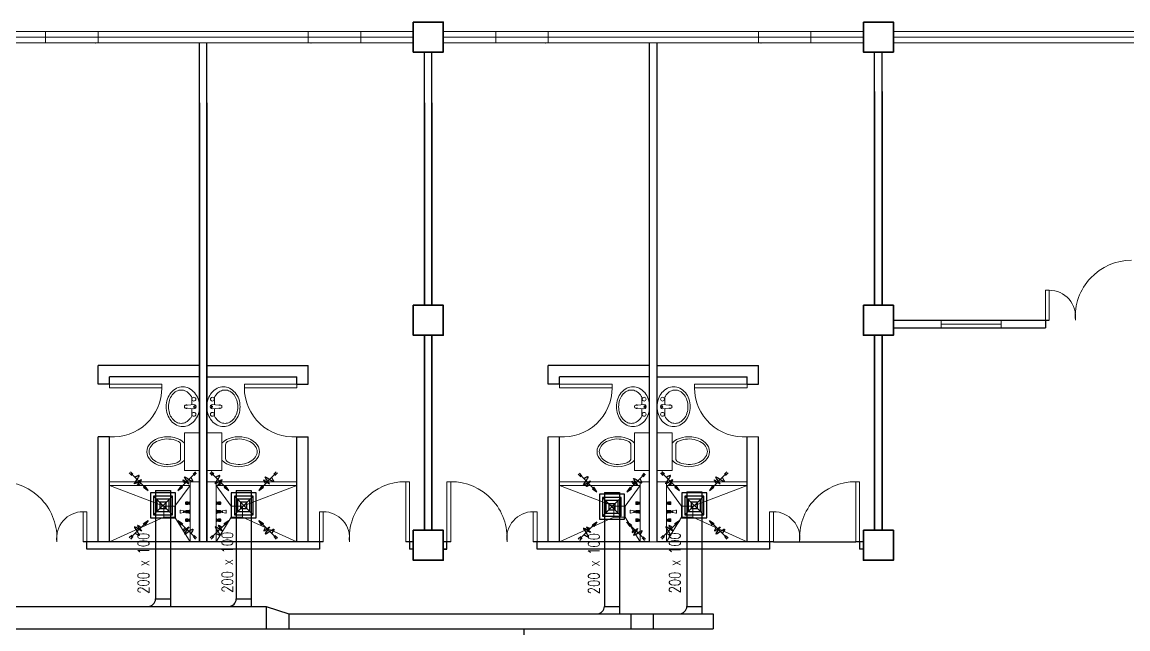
# Model space of a CAD drawing. Header units: millimetres. Extents: x 3 to 434, y 1 to 233.
# Drawn here: x 30.13 to 44.87, y 48.6 to 56.69 of the extents above; entities that cross this region are included whole.
import ezdxf

# ---------------------------------------------------------------- set-up
doc = ezdxf.new("R2010")
doc.units = ezdxf.units.MM
doc.header["$MEASUREMENT"] = 0
for name, color, linetype in [('AIR', 7, 'Continuous'), ('AIR-00', 8, 'Continuous'), ('AIR-03', 30, 'Continuous'), ('ducting label', 7, 'Continuous'), ('exhaust', 1, 'Continuous')]:
    doc.layers.add(name, color=color, linetype=linetype)
doc.styles.add('Arch-Dim', font='simplex.shx', dxfattribs={"width": 0.75})

# ---------------------------------------------------------------- blocks, each defined once
blk = doc.blocks.new('GRILL-C-IN')
at = {"layer": 'AIR-00', "ltscale": 3}
for p, q in [((-0.601, 0.623), (-0.651, 0.674)), ((0.601, 0.623), (0.651, 0.674)), ((-0.623, 0.601), (-0.674, 0.651)), ((-0.637, 0.637), (-0.3, 0.3)), ((0.637, 0.637), (0.3, 0.3)), ((0.623, 0.601), (0.674, 0.651)), ((-0.637, -0.637), (-0.3, -0.3)), ((0.637, -0.637), (0.3, -0.3)), ((-0.623, -0.601), (-0.674, -0.651)), ((-0.601, -0.623), (-0.651, -0.674)), ((0.601, -0.623), (0.651, -0.674)), ((0.623, -0.601), (0.674, -0.651))]:
    blk.add_line(p, q, dxfattribs=at)
at = {"layer": 'AIR-00', "color": 50}
for p, q in [((-0.188, 0.187), (0.187, -0.188)), ((0.187, 0.187), (-0.188, -0.188))]:
    blk.add_line(p, q, dxfattribs=at)
at = {"layer": 'AIR-00', "ltscale": 3}
for points in [[(-0.362, 0.393), (-0.393, 0.362), (-0.3, 0.3)], [(0.393, 0.362), (0.362, 0.393), (0.3, 0.3)], [(-0.362, -0.393), (-0.393, -0.362), (-0.3, -0.3)], [(0.393, -0.362), (0.362, -0.393), (0.3, -0.3)]]:
    blk.add_lwpolyline(points, close=True, dxfattribs=at)
at = {"layer": 'AIR-00', "color": 50}
for points in [[(-0.188, -0.188), (0.187, -0.188), (0.187, 0.187), (-0.188, 0.187)], [(-0.125, -0.125), (0.125, -0.125), (0.125, 0.125), (-0.125, 0.125)], [(-0.062, -0.062), (0.062, -0.062), (0.062, 0.062), (-0.062, 0.062)]]:
    blk.add_lwpolyline(points, close=True, dxfattribs=at)
at = {"layer": 'AIR-00', "ltscale": 3}
for points in [[(-0.441, 0.441), (-0.512, 0.404), (-0.432, 0.514), (-0.568, 0.43), (-0.477, 0.6), (-0.561, 0.561)], [(0.441, 0.441), (0.404, 0.512), (0.514, 0.432), (0.43, 0.568), (0.6, 0.477), (0.561, 0.561)], [(-0.441, -0.441), (-0.512, -0.404), (-0.432, -0.514), (-0.568, -0.43), (-0.477, -0.6), (-0.561, -0.561)], [(0.441, -0.441), (0.404, -0.512), (0.514, -0.432), (0.43, -0.568), (0.6, -0.477), (0.561, -0.561)]]:
    blk.add_spline(points, degree=3, dxfattribs=at)
for points in [[(-0.3, 0.3), (-0.362, 0.393), (-0.393, 0.362)], [(0.3, 0.3), (0.393, 0.362), (0.362, 0.393)], [(-0.3, -0.3), (-0.362, -0.393), (-0.393, -0.362)], [(0.3, -0.3), (0.393, -0.362), (0.362, -0.393)]]:
    blk.add_solid(points, dxfattribs=at)
at = {"layer": 'AIR-03', "color": 6}
blk.add_lwpolyline([(-0.25, -0.25), (0.25, -0.25), (0.25, 0.25), (-0.25, 0.25)], close=True, dxfattribs=at)

msp = doc.modelspace()

# ---------------------------------------------------------------- linework, layer by layer
at = {"color": 8, "linetype": 'ByBlock', "lineweight": 9}
for p, q in [((30.507, 56.563), (29.745, 56.563)), ((31.145, 56.488), (29.745, 56.488)), ((30.445, 56.563), (30.445, 56.413)), ((30.507, 56.563), (31.707, 56.563)), ((31.145, 56.413), (31.145, 56.563)), ((31.145, 56.488), (33.945, 56.488)), ((31.707, 56.563), (32.47, 56.563)), ((32.62, 56.563), (32.47, 56.563)), ((33.382, 56.563), (32.62, 56.563)), ((34.582, 56.563), (33.382, 56.563)), ((33.945, 56.563), (33.945, 56.413)), ((35.345, 56.488), (33.945, 56.488)), ((34.582, 56.563), (35.345, 56.563)), ((34.645, 56.563), (34.645, 56.413)), ((35.745, 56.563), (35.745, 56.563)), ((36.507, 56.563), (35.745, 56.563)), ((37.145, 56.488), (35.745, 56.488)), ((36.445, 56.563), (36.445, 56.413)), ((36.507, 56.563), (37.707, 56.563)), ((37.145, 56.413), (37.145, 56.563)), ((37.145, 56.488), (39.945, 56.488)), ((37.707, 56.563), (38.62, 56.563)), ((39.382, 56.563), (38.62, 56.563)), ((40.582, 56.563), (39.382, 56.563)), ((39.945, 56.563), (39.945, 56.413)), ((41.345, 56.488), (39.945, 56.488)), ((40.582, 56.563), (41.345, 56.563)), ((40.645, 56.563), (40.645, 56.413)), ((41.745, 56.563), (45.07, 56.563)), ((41.745, 56.563), (41.745, 56.563)), ((45.07, 56.49), (41.745, 56.49)), ((35.345, 56.413), (29.745, 56.413)), ((30.507, 56.413), (30.82, 56.413)), ((30.97, 56.413), (31.707, 56.413)), ((31.707, 56.413), (32.47, 56.413)), ((33.382, 56.413), (32.62, 56.413)), ((34.582, 56.413), (33.382, 56.413)), ((34.582, 56.413), (35.345, 56.413)), ((36.507, 56.413), (35.745, 56.413)), ((36.507, 56.413), (37.707, 56.413)), ((37.707, 56.413), (38.62, 56.413)), ((39.382, 56.413), (38.62, 56.413)), ((40.582, 56.413), (39.382, 56.413)), ((40.582, 56.413), (41.345, 56.413)), ((41.745, 56.413), (45.07, 56.413)), ((43.845, 56.413), (43.995, 56.413)), ((38.495, 55.613), (38.495, 49.763)), ((38.595, 55.613), (38.595, 49.763)), ((42.782, 52.715), (42.382, 52.715)), ((42.382, 52.715), (42.382, 52.615)), ((43.182, 52.665), (42.382, 52.665)), ((42.382, 52.615), (43.182, 52.615)), ((43.182, 52.615), (43.182, 52.715)), ((32.495, 52.148), (32.495, 50.198)), ((38.495, 52.148), (38.495, 50.198)), ((32.37, 49.763), (32.37, 50.563)), ((32.72, 49.763), (32.72, 50.563)), ((38.37, 49.763), (38.37, 50.563)), ((38.72, 49.763), (38.72, 50.563)), ((32.37, 49.763), (31.295, 49.763)), ((38.37, 49.763), (37.295, 49.763)), ((38.595, 49.763), (38.495, 49.763))]:
    msp.add_line(p, q, dxfattribs=at)
at = {"color": 8, "linetype": 'ByBlock', "lineweight": 25}
for p, q in [((32.495, 49.763), (32.495, 56.413)), ((32.595, 49.763), (32.595, 56.413)), ((38.495, 49.763), (38.495, 56.413)), ((38.595, 49.763), (38.595, 56.413)), ((35.495, 52.915), (35.495, 56.29)), ((35.595, 52.915), (35.595, 56.29)), ((41.495, 52.915), (41.495, 56.29)), ((41.595, 52.915), (41.595, 56.29)), ((41.495, 55.765), (41.495, 52.915)), ((41.595, 55.765), (41.595, 52.915)), ((32.495, 55.613), (32.495, 49.763)), ((32.595, 55.613), (32.595, 49.763)), ((35.495, 55.613), (35.495, 52.915)), ((35.595, 55.613), (35.595, 52.915)), ((41.745, 52.715), (43.82, 52.715)), ((41.745, 52.615), (43.77, 52.615)), ((43.77, 52.715), (43.77, 52.615)), ((35.495, 52.515), (35.495, 49.915)), ((35.495, 49.915), (35.495, 52.515)), ((35.595, 52.515), (35.595, 49.915)), ((35.595, 49.915), (35.595, 52.515)), ((41.495, 52.515), (41.495, 49.915)), ((41.495, 49.915), (41.495, 52.515)), ((41.595, 52.515), (41.595, 49.915)), ((41.595, 49.915), (41.595, 52.515)), ((32.495, 49.763), (30.945, 49.763)), ((30.995, 49.663), (30.995, 49.763)), ((32.595, 49.763), (32.495, 49.763)), ((34.145, 49.763), (32.595, 49.763)), ((34.095, 49.763), (34.095, 49.663)), ((35.345, 49.763), (35.245, 49.763)), ((35.295, 49.763), (35.295, 49.663)), ((35.845, 49.763), (35.745, 49.763)), ((35.795, 49.663), (35.795, 49.763)), ((38.495, 49.763), (36.945, 49.763)), ((36.995, 49.663), (36.995, 49.763)), ((40.145, 49.763), (38.595, 49.763)), ((40.095, 49.763), (40.095, 49.663)), ((41.345, 49.763), (41.245, 49.763)), ((41.295, 49.763), (41.295, 49.663)), ((34.095, 49.663), (30.995, 49.663)), ((35.345, 49.663), (35.295, 49.663)), ((35.795, 49.663), (35.745, 49.663)), ((35.745, 49.663), (35.795, 49.663)), ((40.095, 49.663), (36.995, 49.663)), ((41.345, 49.663), (41.295, 49.663))]:
    msp.add_line(p, q, dxfattribs=at)
at = {"color": 8, "linetype": 'ByBlock', "lineweight": 25, "ltscale": 0.3}
for p, q in [((31.145, 51.863), (31.145, 52.113)), ((32.495, 52.113), (31.145, 52.113)), ((32.595, 52.113), (33.945, 52.113)), ((33.945, 51.863), (33.945, 52.113)), ((37.145, 51.863), (37.145, 52.113)), ((38.495, 52.113), (37.145, 52.113)), ((38.595, 52.113), (39.945, 52.113)), ((39.945, 51.863), (39.945, 52.113)), ((31.295, 51.863), (31.295, 51.963)), ((32.495, 51.963), (31.295, 51.963)), ((32.595, 51.963), (33.795, 51.963)), ((33.795, 51.863), (33.795, 51.963)), ((37.295, 51.863), (37.295, 51.963)), ((38.495, 51.963), (37.295, 51.963)), ((38.595, 51.963), (39.795, 51.963)), ((39.795, 51.863), (39.795, 51.963)), ((31.295, 51.863), (31.145, 51.863)), ((33.795, 51.863), (33.945, 51.863)), ((37.295, 51.863), (37.145, 51.863)), ((39.795, 51.863), (39.945, 51.863)), ((31.145, 49.763), (31.145, 51.163)), ((31.295, 51.163), (31.145, 51.163)), ((31.295, 49.763), (31.295, 51.163)), ((33.795, 49.763), (33.795, 51.163)), ((33.795, 51.163), (33.945, 51.163)), ((33.945, 49.763), (33.945, 51.163)), ((37.145, 49.763), (37.145, 51.163)), ((37.295, 49.763), (37.295, 51.163)), ((39.795, 49.763), (39.795, 51.163)), ((39.945, 49.763), (39.945, 51.163))]:
    msp.add_line(p, q, dxfattribs=at)
at = {"color": 8, "lineweight": 9}
for p, q in [((32.297, 51.577), (32.419, 51.59)), ((32.793, 51.577), (32.671, 51.59)), ((38.297, 51.577), (38.419, 51.59)), ((38.793, 51.577), (38.671, 51.59)), ((32.297, 51.548), (32.419, 51.535)), ((32.793, 51.548), (32.671, 51.535)), ((38.297, 51.548), (38.419, 51.535)), ((38.793, 51.548), (38.671, 51.535)), ((32.295, 51.213), (32.495, 51.213)), ((32.295, 50.713), (32.295, 51.213)), ((32.495, 51.213), (32.495, 50.713)), ((32.795, 51.213), (32.595, 51.213)), ((32.595, 51.213), (32.595, 50.713)), ((32.795, 50.713), (32.795, 51.213)), ((38.295, 51.213), (38.495, 51.213)), ((38.295, 50.713), (38.295, 51.213)), ((38.495, 51.213), (38.495, 50.713)), ((38.795, 51.213), (38.595, 51.213)), ((38.595, 51.213), (38.595, 50.713)), ((38.795, 50.713), (38.795, 51.213)), ((32.245, 50.872), (32.245, 51.053)), ((32.845, 50.872), (32.845, 51.053)), ((38.245, 50.872), (38.245, 51.053)), ((38.845, 50.872), (38.845, 51.053)), ((32.495, 50.713), (32.295, 50.713)), ((32.595, 50.713), (32.795, 50.713)), ((38.495, 50.713), (38.295, 50.713)), ((38.595, 50.713), (38.795, 50.713)), ((32.311, 50.289), (32.313, 50.289)), ((32.311, 50.263), (32.311, 50.289)), ((32.311, 50.263), (32.313, 50.263)), ((32.313, 50.289), (32.315, 50.293)), ((32.313, 50.263), (32.313, 50.289)), ((32.313, 50.263), (32.315, 50.26)), ((32.315, 50.293), (32.337, 50.293)), ((32.315, 50.26), (32.315, 50.293)), ((32.315, 50.26), (32.337, 50.26)), ((32.323, 50.289), (32.336, 50.289)), ((32.323, 50.282), (32.335, 50.282)), ((32.323, 50.27), (32.335, 50.27)), ((32.323, 50.263), (32.336, 50.263)), ((32.337, 50.293), (32.341, 50.291)), ((32.337, 50.289), (32.337, 50.282)), ((32.337, 50.263), (32.337, 50.27)), ((32.337, 50.26), (32.341, 50.262)), ((32.342, 50.29), (32.348, 50.29)), ((32.342, 50.262), (32.348, 50.262)), ((32.348, 50.262), (32.348, 50.29)), ((32.348, 50.29), (32.351, 50.29)), ((32.348, 50.262), (32.351, 50.263)), ((32.351, 50.263), (32.351, 50.29)), ((32.362, 50.288), (32.351, 50.288)), ((32.362, 50.265), (32.351, 50.265)), ((32.369, 50.293), (32.362, 50.29)), ((32.362, 50.263), (32.362, 50.29)), ((32.369, 50.259), (32.362, 50.263)), ((32.369, 50.293), (32.37, 50.293)), ((32.369, 50.259), (32.369, 50.293)), ((32.369, 50.259), (32.37, 50.259)), ((32.37, 50.259), (32.37, 50.293)), ((32.721, 50.293), (32.72, 50.293)), ((32.72, 50.259), (32.72, 50.293)), ((32.721, 50.259), (32.72, 50.259)), ((32.721, 50.293), (32.727, 50.29)), ((32.721, 50.259), (32.721, 50.293)), ((32.721, 50.259), (32.727, 50.263)), ((32.727, 50.263), (32.727, 50.29)), ((32.727, 50.288), (32.739, 50.288)), ((32.727, 50.265), (32.739, 50.265)), ((32.739, 50.263), (32.739, 50.29)), ((32.741, 50.29), (32.739, 50.29)), ((32.741, 50.262), (32.739, 50.263)), ((32.747, 50.29), (32.741, 50.29)), ((32.741, 50.262), (32.741, 50.29)), ((32.747, 50.262), (32.741, 50.262)), ((32.753, 50.293), (32.749, 50.291)), ((32.753, 50.26), (32.749, 50.262)), ((32.775, 50.293), (32.753, 50.293)), ((32.753, 50.289), (32.753, 50.282)), ((32.753, 50.263), (32.753, 50.27)), ((32.775, 50.26), (32.753, 50.26)), ((32.766, 50.289), (32.754, 50.289)), ((32.767, 50.282), (32.754, 50.282)), ((32.767, 50.27), (32.754, 50.27)), ((32.766, 50.263), (32.754, 50.263)), ((32.777, 50.289), (32.775, 50.293)), ((32.775, 50.26), (32.775, 50.293)), ((32.777, 50.263), (32.775, 50.26)), ((32.779, 50.289), (32.777, 50.289)), ((32.777, 50.263), (32.777, 50.289)), ((32.779, 50.263), (32.777, 50.263)), ((32.779, 50.263), (32.779, 50.289)), ((38.311, 50.289), (38.313, 50.289)), ((38.311, 50.263), (38.311, 50.289)), ((38.311, 50.263), (38.313, 50.263)), ((38.313, 50.289), (38.315, 50.293)), ((38.313, 50.263), (38.313, 50.289)), ((38.313, 50.263), (38.315, 50.26)), ((38.315, 50.293), (38.337, 50.293)), ((38.315, 50.26), (38.315, 50.293)), ((38.315, 50.26), (38.337, 50.26)), ((38.323, 50.289), (38.336, 50.289)), ((38.323, 50.282), (38.335, 50.282)), ((38.323, 50.27), (38.335, 50.27)), ((38.323, 50.263), (38.336, 50.263)), ((38.337, 50.293), (38.341, 50.291)), ((38.337, 50.289), (38.337, 50.282)), ((38.337, 50.263), (38.337, 50.27)), ((38.337, 50.26), (38.341, 50.262)), ((38.342, 50.29), (38.348, 50.29)), ((38.342, 50.262), (38.348, 50.262)), ((38.348, 50.262), (38.348, 50.29)), ((38.348, 50.29), (38.351, 50.29)), ((38.348, 50.262), (38.351, 50.263)), ((38.351, 50.263), (38.351, 50.29)), ((38.362, 50.288), (38.351, 50.288)), ((38.362, 50.265), (38.351, 50.265)), ((38.369, 50.293), (38.362, 50.29)), ((38.362, 50.263), (38.362, 50.29)), ((38.369, 50.259), (38.362, 50.263)), ((38.369, 50.293), (38.37, 50.293)), ((38.369, 50.259), (38.369, 50.293)), ((38.369, 50.259), (38.37, 50.259)), ((38.37, 50.259), (38.37, 50.293)), ((38.721, 50.293), (38.72, 50.293)), ((38.72, 50.259), (38.72, 50.293)), ((38.721, 50.259), (38.72, 50.259)), ((38.721, 50.293), (38.727, 50.29)), ((38.721, 50.259), (38.721, 50.293)), ((38.721, 50.259), (38.727, 50.263)), ((38.727, 50.263), (38.727, 50.29)), ((38.727, 50.288), (38.739, 50.288)), ((38.727, 50.265), (38.739, 50.265)), ((38.739, 50.263), (38.739, 50.29)), ((38.741, 50.29), (38.739, 50.29)), ((38.741, 50.262), (38.739, 50.263)), ((38.747, 50.29), (38.741, 50.29)), ((38.741, 50.262), (38.741, 50.29)), ((38.747, 50.262), (38.741, 50.262)), ((38.753, 50.293), (38.749, 50.291)), ((38.753, 50.26), (38.749, 50.262)), ((38.775, 50.293), (38.753, 50.293)), ((38.753, 50.289), (38.753, 50.282)), ((38.753, 50.263), (38.753, 50.27)), ((38.775, 50.26), (38.753, 50.26)), ((38.766, 50.289), (38.754, 50.289)), ((38.766, 50.282), (38.754, 50.282)), ((38.766, 50.27), (38.754, 50.27)), ((38.766, 50.263), (38.754, 50.263)), ((38.777, 50.289), (38.775, 50.293)), ((38.775, 50.26), (38.775, 50.293)), ((38.777, 50.263), (38.775, 50.26)), ((38.779, 50.289), (38.777, 50.289)), ((38.777, 50.263), (38.777, 50.289)), ((38.779, 50.263), (38.777, 50.263)), ((38.779, 50.263), (38.779, 50.289)), ((32.238, 50.182), (32.238, 50.143)), ((32.285, 50.175), (32.243, 50.183)), ((32.285, 50.15), (32.243, 50.142)), ((32.285, 50.15), (32.285, 50.175)), ((32.285, 50.175), (32.292, 50.175)), ((32.285, 50.15), (32.285, 50.175)), ((32.292, 50.15), (32.285, 50.15)), ((32.292, 50.175), (32.292, 50.15)), ((32.354, 50.17), (32.292, 50.17)), ((32.292, 50.155), (32.354, 50.155)), ((32.311, 50.17), (32.311, 50.176)), ((32.311, 50.176), (32.313, 50.176)), ((32.311, 50.15), (32.311, 50.155)), ((32.311, 50.15), (32.313, 50.15)), ((32.313, 50.176), (32.315, 50.179)), ((32.313, 50.17), (32.313, 50.176)), ((32.313, 50.15), (32.313, 50.155)), ((32.313, 50.15), (32.315, 50.146)), ((32.315, 50.17), (32.315, 50.179)), ((32.315, 50.179), (32.337, 50.179)), ((32.315, 50.146), (32.315, 50.155)), ((32.315, 50.146), (32.337, 50.146)), ((32.323, 50.176), (32.336, 50.176)), ((32.323, 50.15), (32.336, 50.15)), ((32.337, 50.179), (32.341, 50.177)), ((32.337, 50.176), (32.337, 50.17)), ((32.337, 50.149), (32.337, 50.155)), ((32.337, 50.146), (32.341, 50.148)), ((32.342, 50.177), (32.348, 50.177)), ((32.342, 50.149), (32.348, 50.149)), ((32.348, 50.17), (32.348, 50.177)), ((32.348, 50.177), (32.351, 50.176)), ((32.348, 50.149), (32.348, 50.155)), ((32.348, 50.149), (32.351, 50.149)), ((32.351, 50.17), (32.351, 50.176)), ((32.354, 50.174), (32.351, 50.174)), ((32.351, 50.149), (32.351, 50.155)), ((32.354, 50.151), (32.351, 50.151)), ((32.354, 50.18), (32.354, 50.145)), ((32.364, 50.18), (32.354, 50.18)), ((32.354, 50.155), (32.354, 50.17)), ((32.354, 50.145), (32.364, 50.145)), ((32.37, 50.192), (32.364, 50.18)), ((32.364, 50.18), (32.364, 50.145)), ((32.364, 50.145), (32.364, 50.18)), ((32.364, 50.145), (32.37, 50.134)), ((32.37, 50.134), (32.37, 50.192)), ((32.72, 50.192), (32.726, 50.18)), ((32.72, 50.134), (32.72, 50.192)), ((32.726, 50.145), (32.72, 50.134)), ((32.726, 50.18), (32.726, 50.145)), ((32.726, 50.145), (32.726, 50.18)), ((32.726, 50.18), (32.735, 50.18)), ((32.735, 50.145), (32.726, 50.145)), ((32.735, 50.18), (32.735, 50.145)), ((32.735, 50.174), (32.739, 50.174)), ((32.735, 50.17), (32.798, 50.17)), ((32.735, 50.155), (32.735, 50.17)), ((32.798, 50.155), (32.735, 50.155)), ((32.735, 50.151), (32.739, 50.151)), ((32.741, 50.177), (32.739, 50.176)), ((32.739, 50.17), (32.739, 50.176)), ((32.739, 50.149), (32.739, 50.155)), ((32.741, 50.149), (32.739, 50.149)), ((32.741, 50.17), (32.741, 50.177)), ((32.747, 50.177), (32.741, 50.177)), ((32.741, 50.149), (32.741, 50.155)), ((32.747, 50.149), (32.741, 50.149)), ((32.753, 50.179), (32.749, 50.177)), ((32.753, 50.146), (32.749, 50.148)), ((32.775, 50.179), (32.753, 50.179)), ((32.753, 50.176), (32.753, 50.17)), ((32.753, 50.149), (32.753, 50.155)), ((32.775, 50.146), (32.753, 50.146)), ((32.766, 50.176), (32.754, 50.176)), ((32.766, 50.15), (32.754, 50.15)), ((32.775, 50.17), (32.775, 50.179)), ((32.777, 50.176), (32.775, 50.179)), ((32.775, 50.146), (32.775, 50.155)), ((32.777, 50.15), (32.775, 50.146)), ((32.777, 50.17), (32.777, 50.176)), ((32.779, 50.176), (32.777, 50.176)), ((32.777, 50.15), (32.777, 50.155)), ((32.779, 50.15), (32.777, 50.15)), ((32.779, 50.17), (32.779, 50.176)), ((32.779, 50.15), (32.779, 50.155)), ((32.805, 50.175), (32.798, 50.175)), ((32.798, 50.175), (32.798, 50.15)), ((32.798, 50.15), (32.805, 50.15)), ((32.805, 50.175), (32.847, 50.183)), ((32.805, 50.15), (32.805, 50.175)), ((32.805, 50.15), (32.805, 50.175)), ((32.805, 50.15), (32.847, 50.142)), ((32.852, 50.182), (32.852, 50.143)), ((38.238, 50.182), (38.238, 50.143)), ((38.285, 50.175), (38.243, 50.183)), ((38.285, 50.15), (38.243, 50.142)), ((38.285, 50.15), (38.285, 50.175)), ((38.285, 50.175), (38.292, 50.175)), ((38.285, 50.15), (38.285, 50.175)), ((38.292, 50.15), (38.285, 50.15)), ((38.292, 50.175), (38.292, 50.15)), ((38.354, 50.17), (38.292, 50.17)), ((38.292, 50.155), (38.354, 50.155)), ((38.311, 50.17), (38.311, 50.176)), ((38.311, 50.176), (38.313, 50.176)), ((38.311, 50.15), (38.311, 50.155)), ((38.311, 50.15), (38.313, 50.15)), ((38.313, 50.176), (38.315, 50.179)), ((38.313, 50.17), (38.313, 50.176)), ((38.313, 50.15), (38.313, 50.155)), ((38.313, 50.15), (38.315, 50.146)), ((38.315, 50.17), (38.315, 50.179)), ((38.315, 50.179), (38.337, 50.179)), ((38.315, 50.146), (38.315, 50.155)), ((38.315, 50.146), (38.337, 50.146)), ((38.323, 50.176), (38.336, 50.176)), ((38.323, 50.15), (38.336, 50.15)), ((38.337, 50.179), (38.341, 50.177)), ((38.337, 50.176), (38.337, 50.17)), ((38.337, 50.149), (38.337, 50.155)), ((38.337, 50.146), (38.341, 50.148)), ((38.342, 50.177), (38.348, 50.177)), ((38.342, 50.149), (38.348, 50.149)), ((38.348, 50.17), (38.348, 50.177)), ((38.348, 50.177), (38.351, 50.176)), ((38.348, 50.149), (38.348, 50.155)), ((38.348, 50.149), (38.351, 50.149)), ((38.351, 50.17), (38.351, 50.176)), ((38.354, 50.174), (38.351, 50.174)), ((38.351, 50.149), (38.351, 50.155)), ((38.354, 50.151), (38.351, 50.151)), ((38.354, 50.18), (38.354, 50.145)), ((38.364, 50.18), (38.354, 50.18)), ((38.354, 50.155), (38.354, 50.17)), ((38.354, 50.145), (38.364, 50.145)), ((38.37, 50.192), (38.364, 50.18)), ((38.364, 50.18), (38.364, 50.145)), ((38.364, 50.145), (38.364, 50.18)), ((38.364, 50.145), (38.37, 50.134)), ((38.37, 50.134), (38.37, 50.192)), ((38.72, 50.192), (38.726, 50.18)), ((38.72, 50.134), (38.72, 50.192)), ((38.726, 50.145), (38.72, 50.134)), ((38.726, 50.18), (38.726, 50.145)), ((38.726, 50.145), (38.726, 50.18)), ((38.726, 50.18), (38.735, 50.18)), ((38.735, 50.145), (38.726, 50.145)), ((38.735, 50.18), (38.735, 50.145)), ((38.735, 50.174), (38.739, 50.174)), ((38.735, 50.17), (38.798, 50.17)), ((38.735, 50.155), (38.735, 50.17)), ((38.798, 50.155), (38.735, 50.155)), ((38.735, 50.151), (38.739, 50.151)), ((38.741, 50.177), (38.739, 50.176)), ((38.739, 50.17), (38.739, 50.176)), ((38.739, 50.149), (38.739, 50.155)), ((38.741, 50.149), (38.739, 50.149)), ((38.741, 50.17), (38.741, 50.177)), ((38.747, 50.177), (38.741, 50.177)), ((38.741, 50.149), (38.741, 50.155)), ((38.747, 50.149), (38.741, 50.149)), ((38.753, 50.179), (38.749, 50.177)), ((38.753, 50.146), (38.749, 50.148)), ((38.775, 50.179), (38.753, 50.179)), ((38.753, 50.176), (38.753, 50.17)), ((38.753, 50.149), (38.753, 50.155)), ((38.775, 50.146), (38.753, 50.146)), ((38.766, 50.176), (38.754, 50.176)), ((38.766, 50.15), (38.754, 50.15)), ((38.775, 50.17), (38.775, 50.179)), ((38.777, 50.176), (38.775, 50.179)), ((38.775, 50.146), (38.775, 50.155)), ((38.777, 50.15), (38.775, 50.146)), ((38.777, 50.17), (38.777, 50.176)), ((38.779, 50.176), (38.777, 50.176)), ((38.777, 50.15), (38.777, 50.155)), ((38.779, 50.15), (38.777, 50.15)), ((38.779, 50.17), (38.779, 50.176)), ((38.779, 50.15), (38.779, 50.155)), ((38.805, 50.175), (38.798, 50.175)), ((38.798, 50.175), (38.798, 50.15)), ((38.798, 50.15), (38.805, 50.15)), ((38.805, 50.175), (38.847, 50.183)), ((38.805, 50.15), (38.805, 50.175)), ((38.805, 50.15), (38.805, 50.175)), ((38.805, 50.15), (38.847, 50.142)), ((38.852, 50.182), (38.852, 50.143)), ((32.311, 50.036), (32.311, 50.062)), ((32.311, 50.062), (32.313, 50.062)), ((32.311, 50.036), (32.313, 50.036)), ((32.313, 50.062), (32.315, 50.066)), ((32.313, 50.036), (32.313, 50.062)), ((32.313, 50.036), (32.315, 50.032)), ((32.315, 50.032), (32.315, 50.066)), ((32.315, 50.066), (32.337, 50.066)), ((32.315, 50.032), (32.337, 50.032)), ((32.323, 50.062), (32.336, 50.062)), ((32.323, 50.055), (32.335, 50.055)), ((32.323, 50.043), (32.335, 50.043)), ((32.323, 50.036), (32.336, 50.036)), ((32.337, 50.066), (32.341, 50.063)), ((32.337, 50.062), (32.337, 50.055)), ((32.337, 50.036), (32.337, 50.043)), ((32.337, 50.032), (32.341, 50.035)), ((32.342, 50.063), (32.348, 50.063)), ((32.342, 50.035), (32.348, 50.035)), ((32.348, 50.063), (32.351, 50.062)), ((32.348, 50.035), (32.348, 50.063)), ((32.348, 50.035), (32.351, 50.036)), ((32.351, 50.036), (32.351, 50.062)), ((32.362, 50.06), (32.351, 50.06)), ((32.362, 50.038), (32.351, 50.038)), ((32.369, 50.066), (32.362, 50.063)), ((32.362, 50.035), (32.362, 50.063)), ((32.369, 50.032), (32.362, 50.035)), ((32.369, 50.032), (32.369, 50.066)), ((32.369, 50.066), (32.37, 50.066)), ((32.369, 50.032), (32.37, 50.032)), ((32.37, 50.032), (32.37, 50.066)), ((32.72, 50.032), (32.72, 50.066)), ((32.721, 50.066), (32.72, 50.066)), ((32.721, 50.032), (32.72, 50.032)), ((32.721, 50.032), (32.721, 50.066)), ((32.721, 50.066), (32.727, 50.063)), ((32.721, 50.032), (32.727, 50.035)), ((32.727, 50.035), (32.727, 50.063)), ((32.727, 50.06), (32.739, 50.06)), ((32.727, 50.038), (32.739, 50.038)), ((32.741, 50.063), (32.739, 50.062)), ((32.739, 50.036), (32.739, 50.062)), ((32.741, 50.035), (32.739, 50.036)), ((32.741, 50.035), (32.741, 50.063)), ((32.747, 50.063), (32.741, 50.063)), ((32.747, 50.035), (32.741, 50.035)), ((32.753, 50.066), (32.749, 50.063)), ((32.753, 50.032), (32.749, 50.035)), ((32.775, 50.066), (32.753, 50.066)), ((32.753, 50.062), (32.753, 50.055)), ((32.753, 50.036), (32.753, 50.043)), ((32.775, 50.032), (32.753, 50.032)), ((32.766, 50.062), (32.754, 50.062)), ((32.766, 50.055), (32.754, 50.055)), ((32.766, 50.043), (32.754, 50.043)), ((32.766, 50.036), (32.754, 50.036)), ((32.775, 50.032), (32.775, 50.066)), ((32.777, 50.062), (32.775, 50.066)), ((32.777, 50.036), (32.775, 50.032)), ((32.777, 50.036), (32.777, 50.062)), ((32.779, 50.062), (32.777, 50.062)), ((32.779, 50.036), (32.777, 50.036)), ((32.779, 50.036), (32.779, 50.062)), ((38.311, 50.036), (38.311, 50.062)), ((38.311, 50.062), (38.313, 50.062)), ((38.311, 50.036), (38.313, 50.036)), ((38.313, 50.062), (38.315, 50.066)), ((38.313, 50.036), (38.313, 50.062)), ((38.313, 50.036), (38.315, 50.032)), ((38.315, 50.032), (38.315, 50.066)), ((38.315, 50.066), (38.337, 50.066)), ((38.315, 50.032), (38.337, 50.032)), ((38.323, 50.062), (38.336, 50.062)), ((38.323, 50.055), (38.335, 50.055)), ((38.323, 50.043), (38.335, 50.043)), ((38.323, 50.036), (38.336, 50.036)), ((38.337, 50.066), (38.341, 50.063)), ((38.337, 50.062), (38.337, 50.055)), ((38.337, 50.036), (38.337, 50.043)), ((38.337, 50.032), (38.341, 50.035)), ((38.342, 50.063), (38.348, 50.063)), ((38.342, 50.035), (38.348, 50.035)), ((38.348, 50.063), (38.351, 50.062)), ((38.348, 50.035), (38.348, 50.063)), ((38.348, 50.035), (38.351, 50.036)), ((38.351, 50.036), (38.351, 50.062)), ((38.362, 50.06), (38.351, 50.06)), ((38.362, 50.038), (38.351, 50.038)), ((38.369, 50.066), (38.362, 50.063)), ((38.362, 50.035), (38.362, 50.063)), ((38.369, 50.032), (38.362, 50.035)), ((38.369, 50.032), (38.369, 50.066)), ((38.369, 50.066), (38.37, 50.066)), ((38.369, 50.032), (38.37, 50.032)), ((38.37, 50.032), (38.37, 50.066)), ((38.72, 50.032), (38.72, 50.066)), ((38.721, 50.066), (38.72, 50.066)), ((38.721, 50.032), (38.72, 50.032)), ((38.721, 50.032), (38.721, 50.066)), ((38.721, 50.066), (38.727, 50.063)), ((38.721, 50.032), (38.727, 50.035)), ((38.727, 50.035), (38.727, 50.063)), ((38.727, 50.06), (38.739, 50.06)), ((38.727, 50.038), (38.739, 50.038)), ((38.741, 50.063), (38.739, 50.062)), ((38.739, 50.036), (38.739, 50.062)), ((38.741, 50.035), (38.739, 50.036)), ((38.741, 50.035), (38.741, 50.063)), ((38.747, 50.063), (38.741, 50.063)), ((38.747, 50.035), (38.741, 50.035)), ((38.753, 50.066), (38.749, 50.063)), ((38.753, 50.032), (38.749, 50.035)), ((38.775, 50.066), (38.753, 50.066)), ((38.753, 50.062), (38.753, 50.055)), ((38.753, 50.036), (38.753, 50.043)), ((38.775, 50.032), (38.753, 50.032)), ((38.766, 50.062), (38.754, 50.062)), ((38.766, 50.055), (38.754, 50.055)), ((38.766, 50.043), (38.754, 50.043)), ((38.766, 50.036), (38.754, 50.036)), ((38.775, 50.032), (38.775, 50.066)), ((38.777, 50.062), (38.775, 50.066)), ((38.777, 50.036), (38.775, 50.032)), ((38.777, 50.036), (38.777, 50.062)), ((38.779, 50.062), (38.777, 50.062)), ((38.779, 50.036), (38.777, 50.036)), ((38.779, 50.036), (38.779, 50.062))]:
    msp.add_line(p, q, dxfattribs=at)
at = {"color": 8, "linetype": 'ByBlock', "lineweight": 9, "ltscale": 0.3}
for p, q in [((37.295, 51.163), (37.145, 51.163)), ((39.795, 51.163), (39.945, 51.163)), ((32.02, 50.238), (31.295, 50.513)), ((32.17, 50.238), (32.37, 50.513)), ((32.92, 50.238), (32.72, 50.513)), ((33.07, 50.238), (33.795, 50.513)), ((38.02, 50.238), (37.295, 50.513)), ((38.17, 50.238), (38.37, 50.513)), ((38.92, 50.238), (38.72, 50.513)), ((39.07, 50.238), (39.795, 50.513)), ((32.02, 50.088), (31.295, 49.763)), ((32.17, 50.088), (32.37, 49.763)), ((32.92, 50.088), (32.72, 49.763)), ((33.07, 50.088), (33.795, 49.763)), ((38.02, 50.088), (37.295, 49.763)), ((38.17, 50.088), (38.37, 49.763)), ((38.92, 50.088), (38.72, 49.763)), ((39.07, 50.088), (39.795, 49.763))]:
    msp.add_line(p, q, dxfattribs=at)
at = {"color": 8, "lineweight": 25}
msp.add_line((40.145, 49.763), (41.245, 49.763), dxfattribs=at)
at = {"color": 8, "linetype": 'ByBlock', "lineweight": 35}
for points in [[(35.345, 56.69), (35.745, 56.69), (35.745, 56.29), (35.345, 56.29)], [(41.345, 56.69), (41.745, 56.69), (41.745, 56.29), (41.345, 56.29)], [(35.345, 52.915), (35.745, 52.915), (35.745, 52.515), (35.345, 52.515)], [(41.345, 52.915), (41.745, 52.915), (41.745, 52.515), (41.345, 52.515)], [(35.345, 49.915), (35.745, 49.915), (35.745, 49.515), (35.345, 49.515)], [(41.345, 49.915), (41.745, 49.915), (41.745, 49.515), (41.345, 49.515)]]:
    msp.add_lwpolyline(points, close=True, dxfattribs=at)
at = {"color": 8, "lineweight": 13, "ltscale": 0.03}
for points in [[(43.77, 52.715), (43.82, 52.715), (43.82, 53.115), (43.77, 53.115)], [(31.295, 51.863), (31.295, 51.813), (31.995, 51.813), (31.995, 51.863)], [(33.795, 51.863), (33.795, 51.813), (33.095, 51.813), (33.095, 51.863)], [(37.295, 51.863), (37.295, 51.813), (37.995, 51.813), (37.995, 51.863)], [(39.795, 51.863), (39.795, 51.813), (39.095, 51.813), (39.095, 51.863)], [(35.245, 49.763), (35.295, 49.763), (35.295, 50.563), (35.245, 50.563)], [(35.845, 49.763), (35.795, 49.763), (35.795, 50.563), (35.845, 50.563)], [(41.245, 49.763), (41.295, 49.763), (41.295, 50.563), (41.245, 50.563)], [(30.995, 49.763), (30.945, 49.763), (30.945, 50.163), (30.995, 50.163)], [(34.095, 49.763), (34.145, 49.763), (34.145, 50.163), (34.095, 50.163)], [(36.995, 49.763), (36.945, 49.763), (36.945, 50.163), (36.995, 50.163)], [(40.095, 49.763), (40.145, 49.763), (40.145, 50.163), (40.095, 50.163)]]:
    msp.add_lwpolyline(points, close=True, dxfattribs=at)
at = {"color": 8, "lineweight": 9}
msp.add_lwpolyline([(42.382, 52.715), (43.182, 52.715), (43.182, 52.615), (42.382, 52.615)], close=True, dxfattribs=at)
for points in [[(32.274, 51.298, -0.11576), (32.191, 51.317, -0.104047), (32.118, 51.375, -0.090875), (32.07, 51.459, -0.083344), (32.053, 51.563, -0.083344), (32.07, 51.666, -0.090875), (32.118, 51.75, -0.104047), (32.191, 51.808, -0.11576), (32.274, 51.828, -0.11576), (32.356, 51.808, -0.104047), (32.43, 51.75, -0.090875), (32.478, 51.666, -0.083344), (32.495, 51.563, -0.083344), (32.478, 51.459, -0.090875), (32.43, 51.375, -0.104047), (32.356, 51.317, -0.11576)], [(32.816, 51.298, 0.11576), (32.898, 51.317, 0.104047), (32.972, 51.375, 0.090875), (33.02, 51.459, 0.083344), (33.037, 51.563, 0.083344), (33.02, 51.666, 0.090875), (32.972, 51.75, 0.104047), (32.898, 51.808, 0.11576), (32.816, 51.828, 0.11576), (32.733, 51.808, 0.104047), (32.66, 51.75, 0.090875), (32.612, 51.666, 0.083344), (32.595, 51.563, 0.083344), (32.612, 51.459, 0.090875), (32.66, 51.375, 0.104047), (32.733, 51.317, 0.11576)], [(38.274, 51.298, -0.11576), (38.191, 51.317, -0.104047), (38.118, 51.375, -0.090875), (38.07, 51.459, -0.083344), (38.053, 51.563, -0.083344), (38.07, 51.666, -0.090875), (38.118, 51.75, -0.104047), (38.191, 51.808, -0.11576), (38.274, 51.828, -0.11576), (38.356, 51.808, -0.104047), (38.43, 51.75, -0.090875), (38.478, 51.666, -0.083344), (38.495, 51.563, -0.083344), (38.478, 51.459, -0.090875), (38.43, 51.375, -0.104047), (38.356, 51.317, -0.11576)], [(38.816, 51.298, 0.11576), (38.898, 51.317, 0.104047), (38.972, 51.375, 0.090875), (39.02, 51.459, 0.083344), (39.037, 51.563, 0.083344), (39.02, 51.666, 0.090875), (38.972, 51.75, 0.104047), (38.898, 51.808, 0.11576), (38.816, 51.828, 0.11576), (38.733, 51.808, 0.104047), (38.66, 51.75, 0.090875), (38.612, 51.666, 0.083344), (38.595, 51.563, 0.083344), (38.612, 51.459, 0.090875), (38.66, 51.375, 0.104047), (38.733, 51.317, 0.11576)]]:
    msp.add_lwpolyline(points, format="xyb", close=True, dxfattribs=at)
for points in [[(32.253, 51.34, -0.124838), (32.19, 51.356, -0.105788), (32.133, 51.405, -0.086697), (32.096, 51.475, -0.076776), (32.083, 51.563, -0.076776), (32.096, 51.65, -0.086697), (32.133, 51.72, -0.105788), (32.19, 51.769, -0.124838), (32.253, 51.785, -0.124838), (32.315, 51.769, -0.105788), (32.373, 51.72, -0.040067), (32.393, 51.689), (32.393, 51.587, -0.040067)], [(32.837, 51.34, 0.124838), (32.899, 51.356, 0.105788), (32.957, 51.405, 0.086697), (32.993, 51.475, 0.076776), (33.007, 51.563, 0.076776), (32.993, 51.65, 0.086697), (32.957, 51.72, 0.105788), (32.899, 51.769, 0.124838), (32.837, 51.785, 0.124838), (32.774, 51.769, 0.105788), (32.717, 51.72, 0.040067), (32.697, 51.689), (32.697, 51.587, 0.040067)], [(38.253, 51.34, -0.124838), (38.19, 51.356, -0.105788), (38.133, 51.405, -0.086697), (38.096, 51.475, -0.076776), (38.083, 51.563, -0.076776), (38.096, 51.65, -0.086697), (38.133, 51.72, -0.105788), (38.19, 51.769, -0.124838), (38.253, 51.785, -0.124838), (38.315, 51.769, -0.105788), (38.373, 51.72, -0.040067), (38.393, 51.689), (38.393, 51.587, -0.040067)], [(38.837, 51.34, 0.124838), (38.899, 51.356, 0.105788), (38.957, 51.405, 0.086697), (38.993, 51.475, 0.076776), (39.007, 51.563, 0.076776), (38.993, 51.65, 0.086697), (38.957, 51.72, 0.105788), (38.899, 51.769, 0.124838), (38.837, 51.785, 0.124838), (38.774, 51.769, 0.105788), (38.717, 51.72, 0.040067), (38.697, 51.689), (38.697, 51.587, 0.040067)], [(32.393, 51.538), (32.393, 51.436, -0.040067), (32.373, 51.405, -0.105788), (32.315, 51.356, -0.124838), (32.253, 51.34, -0.124838)], [(32.697, 51.538), (32.697, 51.436, 0.040067), (32.717, 51.405, 0.105788), (32.774, 51.356, 0.124838), (32.837, 51.34, 0.124838)], [(38.393, 51.538), (38.393, 51.436, -0.040067), (38.373, 51.405, -0.105788), (38.315, 51.356, -0.124838), (38.253, 51.34, -0.124838)], [(38.697, 51.538), (38.697, 51.436, 0.040067), (38.717, 51.405, 0.105788), (38.774, 51.356, 0.124838), (38.837, 51.34, 0.124838)]]:
    msp.add_lwpolyline(points, format="xyb", dxfattribs=at)
at = {"color": 8, "linetype": 'ByBlock', "lineweight": 9, "ltscale": 0.3}
for points in [[(32.37, 50.513), (31.295, 50.513), (31.295, 50.563), (32.495, 50.563), (32.495, 50.563)], [(32.72, 50.513), (33.795, 50.513), (33.795, 50.563), (32.595, 50.563), (32.595, 50.563)], [(38.37, 50.513), (37.295, 50.513), (37.295, 50.563), (38.495, 50.563), (38.495, 50.563)], [(38.72, 50.513), (39.795, 50.513), (39.795, 50.563), (38.595, 50.563), (38.595, 50.563)]]:
    msp.add_lwpolyline(points, dxfattribs=at)
at = {"color": 8, "linetype": 'ByBlock', "lineweight": 9, "ltscale": 0.03}
for points in [[(32.17, 50.238), (32.17, 50.088), (32.02, 50.088), (32.02, 50.238)], [(32.92, 50.238), (32.92, 50.088), (33.07, 50.088), (33.07, 50.238)], [(38.17, 50.238), (38.17, 50.088), (38.02, 50.088), (38.02, 50.238)], [(38.92, 50.238), (38.92, 50.088), (39.07, 50.088), (39.07, 50.238)]]:
    msp.add_lwpolyline(points, close=True, dxfattribs=at)
at = {"color": 8, "lineweight": 9}
for centre, radius in [((32.422, 51.664), 0.0255), ((32.668, 51.664), 0.0255), ((38.422, 51.664), 0.0255), ((38.668, 51.664), 0.0255), ((32.422, 51.461), 0.0255), ((32.428, 51.563), 0.0095), ((32.668, 51.461), 0.0255), ((32.661, 51.563), 0.0095), ((38.422, 51.461), 0.0255), ((38.428, 51.563), 0.0095), ((38.668, 51.461), 0.0255), ((38.661, 51.563), 0.0095)]:
    msp.add_circle(centre, radius, dxfattribs=at)
at = {"color": 8, "lineweight": 13, "ltscale": 0.03}
for centre, radius, start, end in [((44.92, 52.763), 0.752, 90, 183.6952), ((43.82, 52.762), 0.353, 352.3719, 90), ((31.343, 51.813), 0.652, 265.7578, 0), ((33.747, 51.813), 0.652, 180, 274.2422), ((37.343, 51.813), 0.652, 265.7578, 0), ((39.747, 51.813), 0.652, 180, 274.2422), ((29.845, 49.811), 0.752, 356.3048, 90), ((35.245, 49.811), 0.752, 90, 183.6952), ((35.845, 49.811), 0.752, 356.3048, 90), ((41.245, 49.811), 0.752, 90, 183.6952), ((30.945, 49.81), 0.353, 90, 187.6281), ((34.145, 49.81), 0.353, 352.3719, 90), ((36.945, 49.81), 0.353, 90, 187.6281), ((40.145, 49.81), 0.353, 352.3719, 90)]:
    msp.add_arc(centre, radius, start, end, dxfattribs=at)
at = {"color": 8, "lineweight": 9}
for centre, radius, start, end in [((32.32, 51.563), 0.025, 48.7978, 143.6932), ((32.422, 51.563), 0.028, 263.7545, 96.2455), ((32.668, 51.563), 0.028, 83.7545, 276.2455), ((32.77, 51.563), 0.025, 36.3068, 131.2022), ((38.32, 51.563), 0.025, 48.7978, 143.6932), ((38.422, 51.563), 0.028, 263.7545, 96.2455), ((38.668, 51.563), 0.028, 83.7545, 276.2455), ((38.77, 51.563), 0.025, 36.3068, 131.2022), ((32.32, 51.563), 0.025, 161.3793, 198.6207), ((32.391, 51.563), 0.0948, 171.2026, 188.7974), ((32.32, 51.563), 0.025, 216.3068, 311.2022), ((32.77, 51.563), 0.025, 228.7978, 323.6932), ((32.699, 51.563), 0.0948, 351.2026, 8.7974), ((32.77, 51.563), 0.025, 341.3793, 18.6207), ((38.32, 51.563), 0.025, 161.3793, 198.6207), ((38.391, 51.563), 0.0948, 171.2026, 188.7974), ((38.32, 51.563), 0.025, 216.3068, 311.2022), ((38.77, 51.563), 0.025, 228.7978, 323.6932), ((38.699, 51.563), 0.0948, 351.2026, 8.7974), ((38.77, 51.563), 0.025, 341.3793, 18.6207), ((32.195, 51.053), 0.05, 0, 61.9916), ((32.895, 51.053), 0.05, 118.0084, 180), ((38.195, 51.053), 0.05, 0, 61.9916), ((38.895, 51.053), 0.05, 118.0084, 180), ((32.195, 50.872), 0.05, 298.1501, 0), ((32.895, 50.872), 0.05, 180, 241.8499), ((38.195, 50.872), 0.05, 298.1501, 0), ((38.895, 50.872), 0.05, 180, 241.8499)]:
    msp.add_arc(centre, radius, start, end, dxfattribs=at)
at = {"color": 8, "lineweight": 9, "extrusion": (0, 0, -1)}
for centre in [(32.07, 50.963), (38.07, 50.963)]:
    msp.add_ellipse(centre, major_axis=(0.275, 0), ratio=0.727273, start_param=0.612555, end_param=5.670631, dxfattribs=at)
at = {"color": 8, "lineweight": 9}
for centre, major_axis, ratio, start_param, end_param in [((33.02, 50.963), (-0.275, 0), 0.727273, 0.612555, 5.670631), ((39.02, 50.963), (-0.275, 0), 0.727273, 0.612555, 5.670631), ((32.747, 50.294), (-0.00268, 0.00268), 1, 2.356082, 2.850023), ((32.747, 50.258), (-0.00268, 0.00268), 1, -1.279452, -0.785511), ((32.752, 50.276), (-0.00268, 0.00268), 1, 0.203142, 1.36743), ((32.76, 50.271), (-0.00887, 0.00887), 1, -0.157871, 0.203142), ((32.76, 50.281), (0.00887, 0.00887), 1, 2.938226, 3.299239), ((32.76, 50.305), (-0.0118, 0.0118), 1, 1.703115, 1.83534), ((32.76, 50.248), (-0.0118, 0.0118), 1, -0.264769, -0.132543), ((32.754, 50.293), (-0.00268, 0.00268), 1, 1.728443, 2.356082), ((32.754, 50.279), (0.00268, 0.00268), 1, 0.785286, 1.412925), ((32.754, 50.274), (0.00268, 0.00268), 1, 3.299239, 3.926878), ((32.754, 50.259), (0.00268, 0.00268), 1, 0.785286, 1.412925), ((32.766, 50.302), (-0.00896, 0.00896), 1, 2.418785, 3.129871), ((32.766, 50.251), (-0.00896, 0.00896), 1, -1.559299, -0.848214), ((32.766, 50.272), (0.00738, 0.00738), 1, 6.21008, 6.994878), ((32.766, 50.281), (0.00738, 0.00738), 1, 4.000472, 4.78527), ((32.771, 50.276), (-0.00268, 0.00268), 1, 3.214474, 4.639283), ((38.747, 50.294), (-0.00268, 0.00268), 1, 2.356082, 2.850023), ((38.747, 50.258), (-0.00268, 0.00268), 1, -1.279452, -0.785511), ((38.752, 50.276), (-0.00268, 0.00268), 1, 0.203142, 1.36743), ((38.759, 50.271), (-0.00887, 0.00887), 1, -0.157871, 0.203142), ((38.759, 50.281), (0.00887, 0.00887), 1, 2.938226, 3.299239), ((38.76, 50.305), (-0.0118, 0.0118), 1, 1.703115, 1.83534), ((38.76, 50.248), (-0.0118, 0.0118), 1, -0.264769, -0.132543), ((38.754, 50.293), (-0.00268, 0.00268), 1, 1.728443, 2.356082), ((38.754, 50.279), (0.00268, 0.00268), 1, 0.785286, 1.412925), ((38.754, 50.274), (0.00268, 0.00268), 1, 3.299239, 3.926878), ((38.754, 50.259), (0.00268, 0.00268), 1, 0.785286, 1.412925), ((38.766, 50.302), (-0.00896, 0.00896), 1, 2.418785, 3.129871), ((38.766, 50.272), (0.00738, 0.00738), 1, 6.21008, 6.994878), ((38.766, 50.281), (0.00738, 0.00738), 1, 4.000472, 4.78527), ((38.766, 50.251), (-0.00896, 0.00896), 1, -1.559299, -0.848214), ((38.771, 50.276), (-0.00268, 0.00268), 1, 3.214474, 4.639283), ((32.241, 50.145), (0.00268, 0.00268), 1, 2.92514, 4.295202), ((32.747, 50.18), (0.00268, 0.00268), 1, 3.926878, 4.42082), ((32.747, 50.145), (-0.00268, 0.00268), 1, -1.279452, -0.785511), ((32.76, 50.191), (0.0118, 0.0118), 1, 3.273911, 3.406137), ((32.76, 50.134), (0.0118, 0.0118), 1, 1.306028, 1.438253), ((32.754, 50.18), (0.00268, 0.00268), 1, 3.299239, 3.926878), ((32.754, 50.146), (-0.00268, 0.00268), 1, -0.785511, -0.157871), ((32.766, 50.188), (-0.00896, 0.00896), 1, 2.418785, 3.129871), ((32.766, 50.137), (0.00896, 0.00896), 1, 0.011497, 0.722582), ((32.849, 50.18), (0.00268, 0.00268), 1, 6.066508, 7.43657), ((38.241, 50.145), (0.00268, 0.00268), 1, 2.92514, 4.295202), ((38.747, 50.18), (0.00268, 0.00268), 1, 3.926878, 4.42082), ((38.747, 50.145), (-0.00268, 0.00268), 1, -1.279452, -0.785511), ((38.76, 50.191), (0.0118, 0.0118), 1, 3.273911, 3.406137), ((38.76, 50.134), (0.0118, 0.0118), 1, 1.306028, 1.438253), ((38.754, 50.18), (0.00268, 0.00268), 1, 3.299239, 3.926878), ((38.754, 50.146), (-0.00268, 0.00268), 1, -0.785511, -0.157871), ((38.766, 50.188), (-0.00896, 0.00896), 1, 2.418785, 3.129871), ((38.766, 50.137), (0.00896, 0.00896), 1, 0.011497, 0.722582), ((38.849, 50.18), (0.00268, 0.00268), 1, 6.066508, 7.43657), ((32.747, 50.067), (0.00268, 0.00268), 1, 3.926878, 4.42082), ((32.747, 50.031), (0.00268, 0.00268), 1, 0.291344, 0.785286), ((32.752, 50.049), (-0.00268, 0.00268), 1, 0.203142, 1.36743), ((32.759, 50.044), (0.00887, 0.00887), 1, 1.412925, 1.773938), ((32.759, 50.054), (-0.00887, 0.00887), 1, 1.36743, 1.728443), ((32.76, 50.077), (-0.0118, 0.0118), 1, 1.703115, 1.83534), ((32.76, 50.021), (-0.0118, 0.0118), 1, -0.264769, -0.132543), ((32.754, 50.066), (0.00268, 0.00268), 1, 3.299239, 3.926878), ((32.754, 50.051), (0.00268, 0.00268), 1, 0.785286, 1.412925), ((32.754, 50.047), (0.00268, 0.00268), 1, 3.299239, 3.926878), ((32.754, 50.032), (-0.00268, 0.00268), 1, -0.785511, -0.157871), ((32.766, 50.075), (0.00896, 0.00896), 1, 3.989582, 4.700667), ((32.766, 50.045), (-0.00738, 0.00738), 1, 4.639283, 5.424081), ((32.766, 50.053), (0.00738, 0.00738), 1, 4.000472, 4.78527), ((32.766, 50.023), (-0.00896, 0.00896), 1, -1.559299, -0.848214), ((32.771, 50.049), (0.00268, 0.00268), 1, 4.78527, 6.21008), ((38.747, 50.067), (0.00268, 0.00268), 1, 3.926878, 4.42082), ((38.747, 50.031), (0.00268, 0.00268), 1, 0.291344, 0.785286), ((38.752, 50.049), (-0.00268, 0.00268), 1, 0.203142, 1.36743), ((38.759, 50.044), (0.00887, 0.00887), 1, 1.412925, 1.773938), ((38.759, 50.054), (-0.00887, 0.00887), 1, 1.36743, 1.728443), ((38.76, 50.077), (-0.0118, 0.0118), 1, 1.703115, 1.83534), ((38.76, 50.021), (-0.0118, 0.0118), 1, -0.264769, -0.132543), ((38.754, 50.066), (0.00268, 0.00268), 1, 3.299239, 3.926878), ((38.754, 50.051), (0.00268, 0.00268), 1, 0.785286, 1.412925), ((38.754, 50.047), (0.00268, 0.00268), 1, 3.299239, 3.926878), ((38.754, 50.032), (-0.00268, 0.00268), 1, -0.785511, -0.157871), ((38.766, 50.075), (0.00896, 0.00896), 1, 3.989582, 4.700667), ((38.766, 50.045), (-0.00738, 0.00738), 1, 4.639283, 5.424081), ((38.766, 50.053), (0.00738, 0.00738), 1, 4.000472, 4.78527), ((38.766, 50.023), (-0.00896, 0.00896), 1, -1.559299, -0.848214), ((38.771, 50.049), (0.00268, 0.00268), 1, 4.78527, 6.21008)]:
    msp.add_ellipse(centre, major_axis=major_axis, ratio=ratio, start_param=start_param, end_param=end_param, dxfattribs=at)
at = {"color": 8, "lineweight": 9, "extrusion": (-2.88216e-41, 4.99074e-41, -1)}
for centre, major_axis, start_param, end_param in [((32.324, 50.302), (0.00896, 0.00896), 2.418785, 3.129871), ((32.319, 50.276), (-0.00268, 0.00268), 4.78527, 6.21008), ((32.324, 50.251), (-0.00896, 0.00896), 0.011497, 0.722582), ((32.324, 50.272), (0.00738, 0.00738), 4.639283, 5.424081), ((32.324, 50.281), (-0.00738, 0.00738), 4.000472, 4.78527), ((32.335, 50.279), (-0.00268, 0.00268), 0.785286, 1.412925), ((32.335, 50.274), (-0.00268, 0.00268), 3.299239, 3.926878), ((32.336, 50.293), (0.00268, 0.00268), 1.728443, 2.356082), ((32.336, 50.259), (0.00268, 0.00268), -0.785511, -0.157871), ((32.329, 50.305), (-0.0118, 0.0118), 3.273911, 3.406137), ((32.33, 50.271), (0.00887, 0.00887), -0.157871, 0.203142), ((32.33, 50.281), (0.00887, 0.00887), 1.36743, 1.728443), ((32.329, 50.248), (-0.0118, 0.0118), 1.306028, 1.438253), ((32.342, 50.294), (0.00268, 0.00268), 2.356082, 2.850023), ((32.338, 50.276), (-0.00268, 0.00268), 1.773938, 2.938226), ((32.342, 50.258), (0.00268, 0.00268), -1.279452, -0.785511), ((38.324, 50.302), (0.00896, 0.00896), 2.418785, 3.129871), ((38.319, 50.276), (-0.00268, 0.00268), 4.78527, 6.21008), ((38.324, 50.251), (-0.00896, 0.00896), 0.011497, 0.722582), ((38.324, 50.272), (0.00738, 0.00738), 4.639283, 5.424081), ((38.324, 50.281), (-0.00738, 0.00738), 4.000472, 4.78527), ((38.335, 50.279), (-0.00268, 0.00268), 0.785286, 1.412925), ((38.335, 50.274), (-0.00268, 0.00268), 3.299239, 3.926878), ((38.336, 50.293), (0.00268, 0.00268), 1.728443, 2.356082), ((38.336, 50.259), (0.00268, 0.00268), -0.785511, -0.157871), ((38.329, 50.305), (-0.0118, 0.0118), 3.273911, 3.406137), ((38.33, 50.271), (0.00887, 0.00887), -0.157871, 0.203142), ((38.33, 50.281), (0.00887, 0.00887), 1.36743, 1.728443), ((38.329, 50.248), (-0.0118, 0.0118), 1.306028, 1.438253), ((38.342, 50.294), (0.00268, 0.00268), 2.356082, 2.850023), ((38.338, 50.276), (-0.00268, 0.00268), 1.773938, 2.938226), ((38.342, 50.258), (0.00268, 0.00268), -1.279452, -0.785511), ((32.241, 50.18), (0.00268, 0.00268), 4.495711, 5.865773), ((32.324, 50.188), (-0.00896, 0.00896), 3.989582, 4.700667), ((32.324, 50.137), (-0.00896, 0.00896), 0.011497, 0.722582), ((32.336, 50.18), (-0.00268, 0.00268), 3.299239, 3.926878), ((32.336, 50.146), (-0.00268, 0.00268), 0.785286, 1.412925), ((32.329, 50.191), (0.0118, 0.0118), 1.703115, 1.83534), ((32.329, 50.134), (0.0118, 0.0118), -0.264769, -0.132543), ((32.342, 50.18), (-0.00268, 0.00268), 3.926878, 4.42082), ((32.342, 50.145), (-0.00268, 0.00268), 0.291344, 0.785286), ((38.241, 50.18), (0.00268, 0.00268), 4.495711, 5.865773), ((38.324, 50.188), (-0.00896, 0.00896), 3.989582, 4.700667), ((38.324, 50.137), (-0.00896, 0.00896), 0.011497, 0.722582), ((38.336, 50.18), (-0.00268, 0.00268), 3.299239, 3.926878), ((38.336, 50.146), (-0.00268, 0.00268), 0.785286, 1.412925), ((38.329, 50.191), (0.0118, 0.0118), 1.703115, 1.83534), ((38.329, 50.134), (0.0118, 0.0118), -0.264769, -0.132543), ((38.342, 50.18), (-0.00268, 0.00268), 3.926878, 4.42082), ((38.342, 50.145), (-0.00268, 0.00268), 0.291344, 0.785286), ((32.324, 50.075), (0.00896, 0.00896), 2.418785, 3.129871), ((32.319, 50.049), (-0.00268, 0.00268), 4.78527, 6.21008), ((32.324, 50.023), (-0.00896, 0.00896), 0.011497, 0.722582), ((32.324, 50.045), (0.00738, 0.00738), 4.639283, 5.424081), ((32.324, 50.053), (-0.00738, 0.00738), 4.000472, 4.78527), ((32.335, 50.051), (-0.00268, 0.00268), 0.785286, 1.412925), ((32.335, 50.047), (-0.00268, 0.00268), 3.299239, 3.926878), ((32.336, 50.066), (0.00268, 0.00268), 1.728443, 2.356082), ((32.336, 50.032), (0.00268, 0.00268), -0.785511, -0.157871), ((32.329, 50.077), (-0.0118, 0.0118), 3.273911, 3.406137), ((32.33, 50.044), (0.00887, 0.00887), -0.157871, 0.203142), ((32.33, 50.054), (0.00887, 0.00887), 1.36743, 1.728443), ((32.329, 50.021), (0.0118, 0.0118), -0.264769, -0.132543), ((32.342, 50.067), (0.00268, 0.00268), 2.356082, 2.850023), ((32.338, 50.049), (-0.00268, 0.00268), 1.773938, 2.938226), ((32.342, 50.031), (0.00268, 0.00268), -1.279452, -0.785511), ((38.324, 50.075), (0.00896, 0.00896), 2.418785, 3.129871), ((38.319, 50.049), (-0.00268, 0.00268), 4.78527, 6.21008), ((38.324, 50.023), (-0.00896, 0.00896), 0.011497, 0.722582), ((38.324, 50.045), (0.00738, 0.00738), 4.639283, 5.424081), ((38.324, 50.053), (-0.00738, 0.00738), 4.000472, 4.78527), ((38.335, 50.051), (-0.00268, 0.00268), 0.785286, 1.412925), ((38.335, 50.047), (-0.00268, 0.00268), 3.299239, 3.926878), ((38.336, 50.066), (0.00268, 0.00268), 1.728443, 2.356082), ((38.336, 50.032), (0.00268, 0.00268), -0.785511, -0.157871), ((38.329, 50.077), (-0.0118, 0.0118), 3.273911, 3.406137), ((38.33, 50.044), (0.00887, 0.00887), -0.157871, 0.203142), ((38.33, 50.054), (0.00887, 0.00887), 1.36743, 1.728443), ((38.329, 50.021), (0.0118, 0.0118), -0.264769, -0.132543), ((38.342, 50.067), (0.00268, 0.00268), 2.356082, 2.850023), ((38.338, 50.049), (-0.00268, 0.00268), 1.773938, 2.938226), ((38.342, 50.031), (0.00268, 0.00268), -1.279452, -0.785511)]:
    msp.add_ellipse(centre, major_axis=major_axis, ratio=1, start_param=start_param, end_param=end_param, dxfattribs=at)
at = {"color": 8, "lineweight": 9, "extrusion": (2.88216e-41, 4.99074e-41, -1)}
for centre in [(32.849, 50.145), (38.849, 50.145)]:
    msp.add_ellipse(centre, major_axis=(-0.00268, 0.00268), ratio=1, start_param=2.92514, end_param=4.295202, dxfattribs=at)
at = {"color": 8, "lineweight": 9}
for points in [[(32.218, 50.828), (32.202, 50.819), (32.184, 50.812), (32.093, 50.785), (32.006, 50.79), (31.874, 50.848), (31.833, 50.898), (31.819, 50.996), (31.845, 51.048), (31.956, 51.122), (32.04, 51.14), (32.154, 51.124), (32.189, 51.113), (32.218, 51.097)], [(32.871, 50.828), (32.888, 50.819), (32.906, 50.812), (32.997, 50.785), (33.084, 50.79), (33.216, 50.848), (33.257, 50.898), (33.271, 50.996), (33.245, 51.048), (33.133, 51.122), (33.05, 51.14), (32.936, 51.124), (32.901, 51.113), (32.871, 51.097)], [(38.218, 50.828), (38.202, 50.819), (38.184, 50.812), (38.093, 50.785), (38.006, 50.79), (37.874, 50.848), (37.833, 50.898), (37.819, 50.996), (37.845, 51.048), (37.956, 51.122), (38.04, 51.14), (38.154, 51.124), (38.189, 51.113), (38.218, 51.097)], [(38.871, 50.828), (38.888, 50.819), (38.906, 50.812), (38.997, 50.785), (39.084, 50.79), (39.216, 50.848), (39.257, 50.898), (39.271, 50.996), (39.245, 51.048), (39.133, 51.122), (39.05, 51.14), (38.936, 51.124), (38.901, 51.113), (38.871, 51.097)]]:
    msp.add_open_spline(points, degree=3, knots=[0.937253, 0.937253, 0.937253, 0.937253, 1.185372, 1.185372, 2.113864, 2.113864, 3.042356, 3.042356, 3.970847, 3.970847, 4.899339, 4.899339, 5.346062, 5.346062, 5.346062, 5.346062], dxfattribs=at)
at = {"color": 8, "linetype": 'ByBlock', "lineweight": 9}
for p in [(31.107, 56.413), (33.982, 56.413), (37.107, 56.413), (39.982, 56.413)]:
    msp.add_point(p, dxfattribs=at)
at = {"layer": 'exhaust'}
for p, q in [((31.91, 50.444), (31.91, 49.001)), ((31.91, 50.444), (32.11, 50.444)), ((32.11, 50.444), (32.11, 48.901)), ((32.986, 50.444), (32.986, 49.001)), ((32.986, 50.444), (33.186, 50.444)), ((33.186, 50.444), (33.186, 48.901)), ((37.894, 50.419), (37.894, 48.901)), ((37.894, 50.419), (38.094, 50.419)), ((38.094, 50.419), (38.094, 48.801)), ((38.992, 50.429), (38.992, 48.901)), ((38.992, 50.429), (39.192, 50.429)), ((39.192, 50.429), (39.192, 48.801)), ((31.91, 49.001), (32.11, 49.001)), ((32.986, 49.001), (33.186, 49.001)), ((21.568, 48.901), (33.386, 48.901)), ((33.386, 48.901), (33.386, 48.601)), ((33.386, 48.901), (33.686, 48.801)), ((33.686, 48.801), (39.342, 48.801)), ((33.686, 48.801), (33.686, 48.601)), ((37.894, 48.901), (38.094, 48.901)), ((38.244, 48.801), (38.244, 48.601)), ((38.544, 48.801), (38.544, 48.601)), ((38.992, 48.901), (39.192, 48.901)), ((39.342, 48.801), (39.342, 48.601)), ((21.468, 48.601), (39.342, 48.601)), ((36.824, 46.199), (36.824, 48.601))]:
    msp.add_line(p, q, dxfattribs=at)
for centre, end in [((31.81, 49.001), 0.0004), ((32.886, 49.001), 0.0004), ((37.794, 48.901), 0), ((38.892, 48.901), 0.0004)]:
    msp.add_arc(centre, 0.1, 270.0004, end, dxfattribs=at)

# ---------------------------------------------------------------- block references
at = {"layer": 'AIR', "xscale": 0.6658363358532475, "yscale": 0.6658363358532475, "zscale": 0.6658363358532475}
for p in [(32.01, 50.247), (33.086, 50.247), (37.994, 50.228), (39.092, 50.247)]:
    msp.add_blockref('GRILL-C-IN', p, dxfattribs=at)

# ---------------------------------------------------------------- texts
at = {"layer": 'ducting label', "color": 240, "linetype": 'Continuous', "lineweight": 25, "true_color": 0xed1f24, "char_height": 0.15, "attachment_point": 1, "rotation": 90, "style": 'Arch-Dim'}
for insert in [(31.674, 49.069), (32.793, 49.082), (37.678, 49.063), (38.757, 49.074)]:
    msp.add_mtext_dynamic_manual_height_columns('\\A1;200 x 100', width=1.19515, gutter_width=1.011, heights=[0], dxfattribs=dict(at, insert=insert))

doc.saveas('drawing.dxf')
